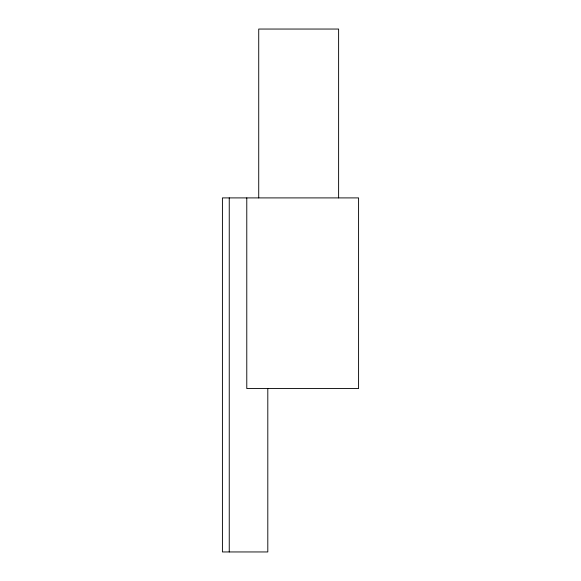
<?xml version="1.0" encoding="UTF-8"?>
<svg xmlns="http://www.w3.org/2000/svg" width="581" height="581" viewBox="0 0 581 581"><rect width="100%" height="100%" fill="white"/><g stroke="black" fill="none" stroke-linecap="round" stroke-linejoin="round"><path stroke-width="0.87" d="M338.614 197.903L338.614 29.05L258.727 29.05L258.727 197.903M267.805 388.544L267.805 551.95L222.414 551.95L222.414 197.903L358.586 197.903L358.586 388.544L246.78 388.544L246.78 197.903M229.248 197.903L229.248 551.95"/></g></svg>
